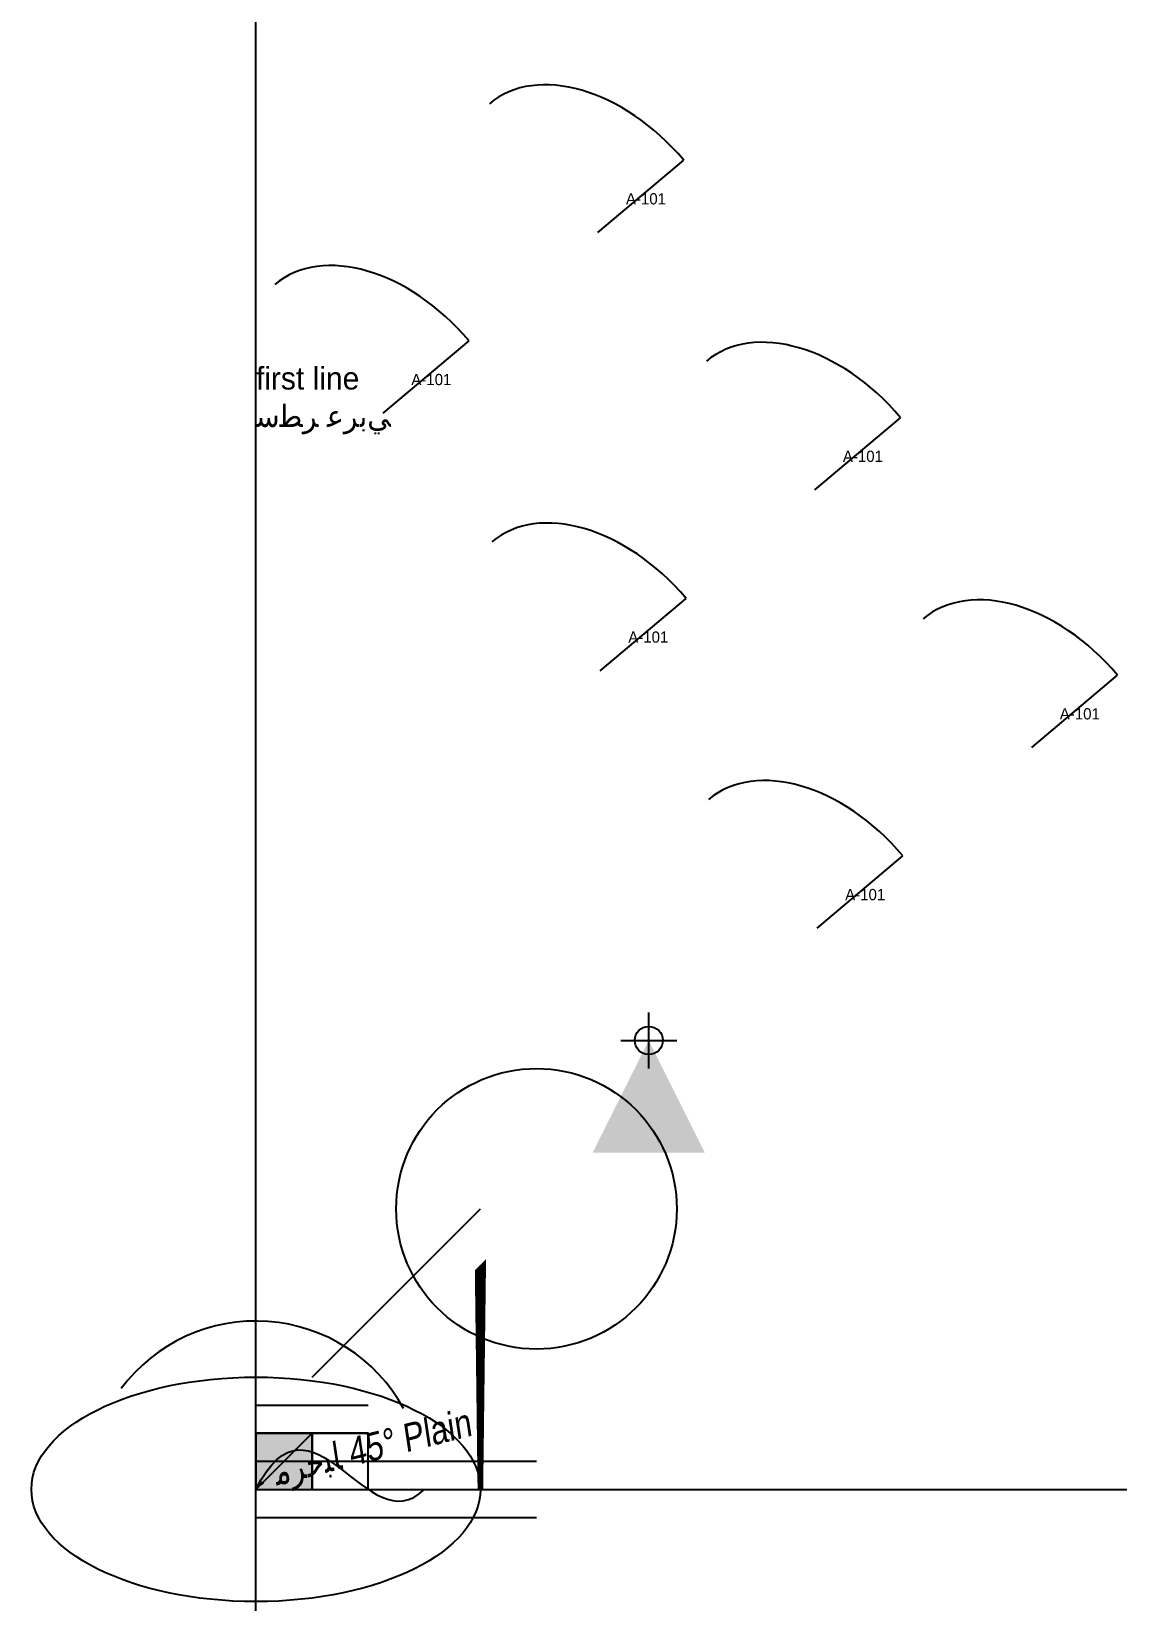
# Model space of a CAD drawing. Header units: millimetres. Extents: x -4 to 15.4, y -2 to 26.
import ezdxf
from ezdxf.enums import TextEntityAlignment as Align

# ---------------------------------------------------------------- set-up
doc = ezdxf.new("R2010")
doc.units = ezdxf.units.MM
doc.header["$LTSCALE"] = 2.5
doc.header["$PDMODE"] = 34
doc.header["$PDSIZE"] = 0.5
doc.layers.get('0').update_dxf_attribs({"linetype": 'CONTINUOUS'})
doc.layers.add('حوائط', color=7, linetype='CONTINUOUS', true_color=0x2080c0)
doc.styles.add('Arabic', font='arial.ttf')
doc.dimstyles.get("Standard").update_dxf_attribs({"dimtxt": 0.18, "dimasz": 0.18, "dimexe": 0.18, "dimexo": 0.0625, "dimgap": 0.09, "dimtad": 0, "dimtih": 1, "dimtoh": 1, "dimdec": 4, "dimzin": 0, "dimdsep": 46, "dimtxsty": 'Standard', "dimcen": 0.09, "dimadec": 0, "dimazin": 0, "dimtfac": 1, "dimtdec": 4, "dimtofl": 0, "dimtmove": 0, "dimatfit": 3, "dimfxl": 1, "dimtolj": 1, "dimtzin": 0, "dimarcsym": 0})

# ---------------------------------------------------------------- blocks, each defined once
blk = doc.blocks.new('DOOR')
blk.add_line((0, 0), (1, 0))
at = {"color": 3}
blk.add_arc((0, 0), 1, 0, 90, dxfattribs=at)

msp = doc.modelspace()

# ---------------------------------------------------------------- hatches: boundary and pattern name
msp.add_hatch(color=5).paths.add_polyline_path([(6, 6), (8, 6), (7, 8)], flags=0)
h = msp.add_hatch()
h.set_pattern_fill('LINES', color=256, style=0)
h.set_pattern_definition([(0, (0, 0), (0, 0.5), [])])
h.paths.add_polyline_path([(0, 0), (2, 0), (2, 2), (0, 2)], flags=0)

# ---------------------------------------------------------------- linework, layer by layer
for p, q in [((1, 2, 3), (4, 5, 6)), ((0, 0.5), (5, 0.5)), ((0, -0.5), (5, -0.5))]:
    msp.add_line(p, q)
msp.add_xline((0, 3), (0, 1))
msp.add_ray((0, 0), (1, 0))
at = {"elevation": 2}
msp.add_lwpolyline([(0, 0, 0, 0, 0.5), (4, 0, 0.1, 0.2, 0), (4, 4, 0, 0, 0)], format="xyseb", close=True, dxfattribs=at)
msp.add_circle((5, 5, 1), 2.5)
msp.add_arc((0, 0), 3, 28.6479, 143.2394)
msp.add_ellipse((0, 0), major_axis=(4, 0), ratio=0.5)
msp.add_open_spline([(0, 0), (1, 2), (2, -1), (3, 0)], degree=3)
msp.add_point((7, 8, 9))
msp.add_solid([(0, 0), (1, 0), (0, 1), (1, 1)])
at = {"invisible_edges": 5}
msp.add_3dface([(0, 0, 1), (1, 0, 2), (1, 1, 3), (0, 1, 4)], dxfattribs=at)

# ---------------------------------------------------------------- block references
ref = msp.add_blockref('DOOR', (10, 10), dxfattribs=dict(xscale=2, yscale=3, rotation=40.10704565915762, row_count=3, column_count=2, row_spacing=6, column_spacing=5))
ref.add_attrib('ATTR1', 'A-101', (10.5, 10.5), dxfattribs={"height": 0.2})

# ---------------------------------------------------------------- texts
at = {"style": 'Arabic', "oblique": 5.7296, "width": 0.8}
msp.add_text('ﻣﺮﺣﺒﺎ 45%%d Plain', height=0.5, rotation=14.3239, dxfattribs=at).set_placement((2, 1), align=Align.TOP_CENTER)
at = {"layer": 'حوائط', "insert": (0, 20), "char_height": 0.4, "width": 12, "attachment_point": 1}
msp.add_mtext('first line\\Pﺳﻄﺮ ﻋﺮﺑﻲ', dxfattribs=at)

# ---------------------------------------------------------------- meshes
mesh = msp.add_polyface()
corners = [(0, 0), (1, 0), (1, 1, 1), (0, 1)]
mesh.append_faces([[corners[k] for k in face] for face in [(0, 1, 2)]])
mesh.append_faces([[corners[k] for k in face] for face in [(0, 2, 3)]], dxfattribs={"vtx1": -1})
mesh = msp.add_polymesh((2, 3), dxfattribs=dict(m_close=True))
for k, corner in enumerate([(0, 0), (1, 0, 1), (2, 0), (0, 1), (1, 1, 2), (2, 1)]):
    mesh.set_mesh_vertex(divmod(k, 3), corner)

# ---------------------------------------------------------------- leaders
msp.add_leader([(0, 0), (1, 1), (2, 1)], dimstyle='Standard')

doc.saveas('drawing.dxf')
